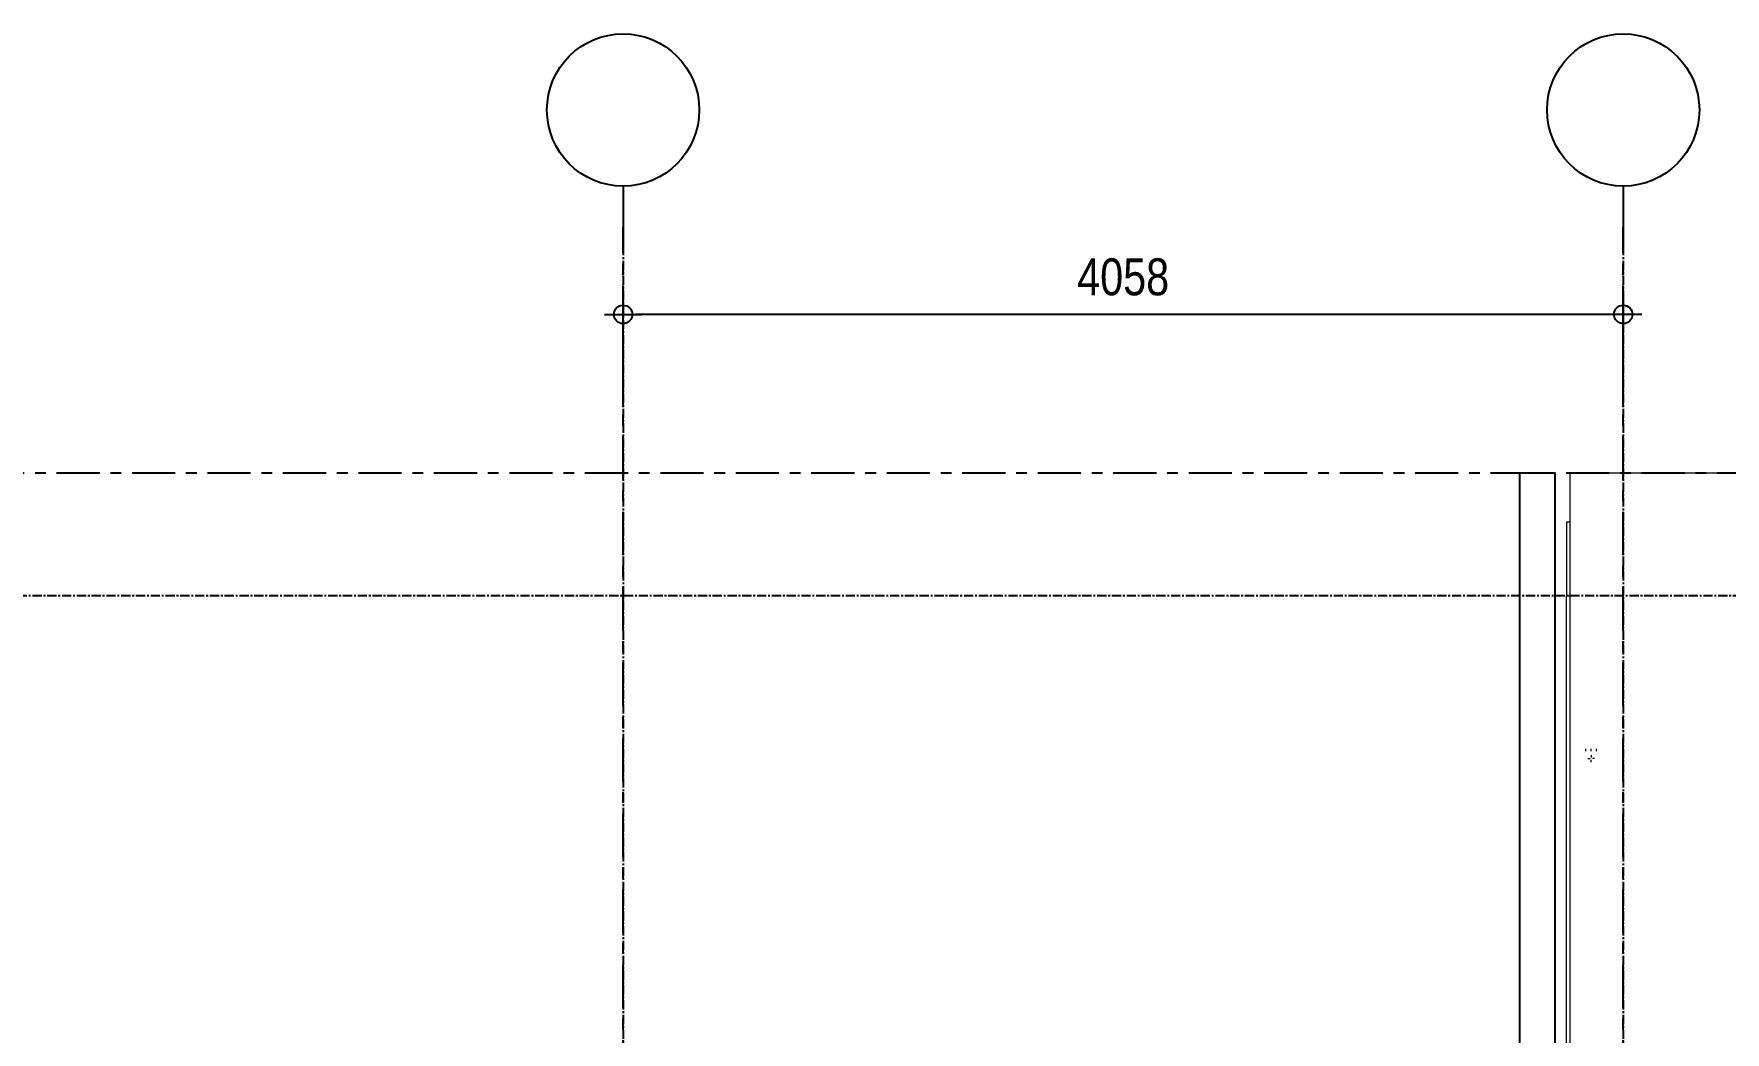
# Model space of a CAD drawing. Header units: millimetres. Extents: x -187664 to 435448, y -313239 to 299894.
# Drawn here: x 381393 to 388256, y 183533 to 187584 of the extents above; entities that cross this region are included whole.
import ezdxf
from ezdxf.enums import TextEntityAlignment as Align

# ---------------------------------------------------------------- set-up
doc = ezdxf.new("R2010")
doc.units = ezdxf.units.MM
for name, pattern in [('CENTER', [2, 1.25, -0.25, 0.25, -0.25]), ('TA_GL_000.70000', [1.925, 0.7, -0.175, 0.175, -0.175, 0.7]), ('XKITLINE00', [0]), ('XKITLINE02', [4, 2, -2])]:
    doc.linetypes.add(name, pattern=pattern)
for name, color, linetype in [('000 - 0_SYM_DWG_GRIDLINE_MAIN_COLOR_251', 7, 'Continuous'), ('000 - 0_SYM_DWG_SLOPE-SYM_TEXT_COLOR_3', 7, 'Continuous'), ('000 - EXISTING_CANOPY_MAIN_COLOR_1', 7, 'Continuous'), ('000 - EXISTING_DIM_MAIN_COLOR_251', 7, 'Continuous'), ('000 - GRID', 7, 'CENTER')]:
    doc.layers.add(name, color=color, linetype=linetype)
doc.layers.add('Bolt', color=7, linetype='Continuous', lineweight=0)
doc.layers.add('Part', color=7, linetype='Continuous', lineweight=0)
doc.styles.add('ARIAL', font='arial.ttf')
doc.styles.add('RomanS', font='arial.ttf', dxfattribs={"width": 0.8})
doc.styles.add('TA', font='', dxfattribs={"height": 4.5})
doc.styles.get('TA').set_extended_font_data('Cordia New')
doc.dimstyles.new('Dim-Cen', dxfattribs={"dimtxt": 3, "dimasz": 1, "dimexe": 0, "dimexo": 2.5, "dimgap": 1.5, "dimtad": 1, "dimdec": 0, "dimzin": 1, "dimdsep": 46, "dimtxsty": 'RomanS', "dimblk": 'CEN1', "dimcen": 0.09, "dimclrd": 7, "dimclre": 7, "dimclrt": 7, "dimadec": 0, "dimazin": 0, "dimtfac": 1, "dimtdec": 0, "dimtofl": 0, "dimtmove": 2, "dimatfit": 3, "dimfxl": 1, "dimtfill": 1, "dimtfillclr": 256, "dimtolj": 1, "dimtzin": 0, "dimarcsym": 0})

# ---------------------------------------------------------------- blocks, each defined once
blk = doc.blocks.new('*A19411881')
at = {"layer": 'Part', "color": 7, "linetype": 'XKITLINE00', "lineweight": 0}
for p, q in [((661.903604, -46.74437), (661.903604, 67.65563)), ((661.903604, 67.65563), (662.023606, 67.65563))]:
    blk.add_line(p, q, dxfattribs=at)
blk = doc.blocks.new('*A20601991')
at = {"layer": 'Part', "color": 7, "linetype": 'XKITLINE00', "lineweight": 0}
for p, q in [((662.023606, 70.05563), (661.903604, 70.05563)), ((661.903604, 70.05563), (661.903604, 67.65563)), ((673.863606, 70.05563), (674.023606, 70.05563)), ((661.903604, 67.65563), (662.023606, 67.65563)), ((673.863606, 67.65563), (674.023606, 67.65563))]:
    blk.add_line(p, q, dxfattribs=at)
blk = doc.blocks.new('*A20611992')
at = {"layer": 'Bolt', "color": 7, "linetype": 'XKITLINE02', "lineweight": 0}
for p, q in [((662.527604, 62.61563), (662.527604, 62.69563)), ((662.527604, 62.61563), (662.527604, 62.69563)), ((662.703604, 62.61563), (662.703604, 62.69563)), ((662.703604, 62.61563), (662.703604, 62.69563)), ((662.879604, 62.61563), (662.879604, 62.69563)), ((662.879604, 62.61563), (662.879604, 62.69563))]:
    blk.add_line(p, q, dxfattribs=at)
blk = doc.blocks.new('*A20621993')
at = {"layer": 'Bolt', "color": 7, "linetype": 'XKITLINE00', "lineweight": 0}
for p, q in [((662.591578, 62.37563), (662.66617, 62.37563)), ((662.703578, 62.48763), (662.703578, 62.413038)), ((662.703578, 62.26363), (662.703578, 62.338222)), ((662.815578, 62.37563), (662.740986, 62.37563))]:
    blk.add_line(p, q, dxfattribs=at)
blk = doc.blocks.new('*A20782009')
at = {"layer": 'Part', "color": 7, "linetype": 'XKITLINE00', "lineweight": 0}
for p, q in [((662.023606, 41.81563), (662.023606, 71.65563)), ((662.023606, 71.65563), (673.863606, 71.65563)), ((673.863606, 71.65563), (673.863606, 41.81563)), ((673.863606, 41.81563), (662.023606, 41.81563))]:
    blk.add_line(p, q, dxfattribs=at)
blk = doc.blocks.new('CEN1')
at = {"color": 7}
for p, q in [((0, 1.5), (0, -1.5)), ((1.5, 0), (-1.5, 0))]:
    blk.add_line(p, q, dxfattribs=at)
blk.add_circle((0, 0), 0.75, dxfattribs=at)
blk = doc.blocks.new('*D4943')
at = {"layer": '000 - EXISTING_DIM_MAIN_COLOR_251', "color": 7, "lineweight": -2, "transparency": 16777216}
for p, q in [((0, 118566.6), (0, 118942.5)), ((4008, 118942.5), (50, 118942.5)), ((4058, 118566.6), (4058, 118942.5))]:
    blk.add_line(p, q, dxfattribs=at)
at = {"layer": '000 - EXISTING_DIM_MAIN_COLOR_251', "color": 7, "lineweight": -2, "transparency": 16777216, "xscale": 50, "yscale": 50, "zscale": 50, "rotation": 180}
blk.add_blockref('CEN1', (0, 118942.5), dxfattribs=at)
at = {"layer": '000 - EXISTING_DIM_MAIN_COLOR_251', "color": 7, "lineweight": -2, "transparency": 16777216, "xscale": 50, "yscale": 50, "zscale": 50}
blk.add_blockref('CEN1', (4058, 118942.5), dxfattribs=at)
at = {"layer": '000 - EXISTING_DIM_MAIN_COLOR_251', "color": 7, "transparency": 16777216, "insert": (2029, 119094.1), "char_height": 150, "attachment_point": 5, "style": 'RomanS', "bg_fill": 3, "box_fill_scale": 1.1, "bg_fill_color": 256, "bg_fill_true_color": 13158600, "bg_fill_transparency": 0}
blk.add_mtext('\\A1;4058', dxfattribs=at)
blk = doc.blocks.new('*U4936')
at = {"layer": '000 - 0_SYM_DWG_GRIDLINE_MAIN_COLOR_251', "color": 7, "linetype": 'ByBlock', "ltscale": 5}
blk.add_line((20, 0), (-355.74, 0), dxfattribs=at)
at = {"layer": '000 - 0_SYM_DWG_GRIDLINE_MAIN_COLOR_251', "color": 7}
blk.add_point((-335.74, 0), dxfattribs=at)
at = {"color": 7, "style": 'TA', "flags": 1}
blk.add_attdef('LOCATION', (6, -6), '', height=4.5, rotation=270, dxfattribs=at)
at = {"layer": '000 - 0_SYM_DWG_SLOPE-SYM_TEXT_COLOR_3', "color": 7, "style": 'ARIAL'}
blk.add_attdef('GRID-HEAD', text='', height=4, rotation=90, dxfattribs=at).set_placement((40, 0), align=Align.MIDDLE_CENTER)
blk = doc.blocks.new('*U4942')
at = {"layer": '000 - 0_SYM_DWG_GRIDLINE_MAIN_COLOR_251', "color": 7, "linetype": 'ByBlock', "ltscale": 5}
blk.add_line((20, 0), (-200.56, 0), dxfattribs=at)
at = {"color": 7, "style": 'TA', "flags": 1}
blk.add_attdef('LOCATION', (6, -6), '', height=4.5, rotation=270, dxfattribs=at)
blk = doc.blocks.new('W-1-PP19-ST-ENT1-1_20260611-151514_ELEVATION_4_DIMS')
at = {"layer": '000 - GRID', "color": 7, "linetype": 'TA_GL_000.70000', "xscale": 50.00000000000004, "yscale": 50.00000000000004, "zscale": 50.00000000000004}
for name, p, rotation in [('*U4936', (0, 101510), 270), ('*U4936', (4058, 101510), 270), ('*U4942', (-2830, 118300), 180)]:
    blk.add_blockref(name, p, dxfattribs=dict(at, rotation=rotation))
blk = doc.blocks.new('W-1-PP19-ST-ENT1-1_20260611-151415_ELEVATION_4_ST')
at = {"layer": '000 - EXISTING_DIM_MAIN_COLOR_251', "color": 7}
for p, q in [((0, 119463.5), (0, 119220)), ((4058, 119463.5), (4058, 119220))]:
    blk.add_line(p, q, dxfattribs=at)
at = {"layer": '000 - EXISTING_DIM_MAIN_COLOR_251', "color": 7, "linetype": 'CENTER', "ltscale": 30}
blk.add_line((8080.8, 117800), (-6745.8, 117800), dxfattribs=at)
at = {"layer": '000 - EXISTING_DIM_MAIN_COLOR_251', "color": 7}
for centre in [(0, 119772.4), (4058, 119772.4)]:
    blk.add_circle(centre, 309, dxfattribs=at)
at = {"color": 7, "lineweight": 0, "xscale": 125, "yscale": 125, "zscale": 125}
for name in ['*A20782009', '*A20601991', '*A19411881', '*A20611992', '*A20621993']:
    blk.add_blockref(name, (-78909.9, 109343), dxfattribs=at)
at = {"layer": '000 - EXISTING_DIM_MAIN_COLOR_251', "color": 7, "style": 'RomanS'}
for tag, p in [('A', (0, 119772.4)), ('A1', (4058, 119772.4))]:
    blk.add_attdef(tag, text='', height=250, dxfattribs=at).set_placement(p, align=Align.MIDDLE_CENTER)
at = {"layer": '000 - EXISTING_DIM_MAIN_COLOR_251', "color": 7}
dim = blk.add_linear_dim(base=(0, 118942.5), p1=(4058, 118441.6), p2=(0, 118441.6), dimstyle='Dim-Cen', override={"dimscale": 50, "dimclrd": 7, "dimclre": 7, "dimclrt": 7}, dxfattribs=at)
dim.commit()
dim.dimension.update_dxf_attribs({"geometry": '*D4943', "text_midpoint": (2029, 119094.1)})
at = {"layer": '000 - EXISTING_DIM_MAIN_COLOR_251', "color": 7, "linetype": 'CENTER', "ltscale": 30}
for p, q in [((0, 119220), (0, 100781.9)), ((4058, 119220), (4058, 100781.9))]:
    blk.add_line(p, q, dxfattribs=at)

msp = doc.modelspace()

# ---------------------------------------------------------------- block references
at = {"color": 7}
msp.add_blockref('W-1-PP19-ST-ENT1-1_20260611-151415_ELEVATION_4_ST', (383783.906, 67502.983), dxfattribs=at)

# ---------------------------------------------------------------- next in the draw order: linework, layer by layer
at = {"layer": '000 - EXISTING_CANOPY_MAIN_COLOR_1', "color": 7}
msp.add_lwpolyline([(387422.906, 185802.983), (387563.906, 185802.983), (387563.906, 181452.983), (387422.906, 181452.983)], close=True, dxfattribs=at)

# ---------------------------------------------------------------- next in the draw order: block references
at = {"color": 7}
msp.add_blockref('W-1-PP19-ST-ENT1-1_20260611-151514_ELEVATION_4_DIMS', (383783.906, 67502.983), dxfattribs=at)

doc.saveas('drawing.dxf')
